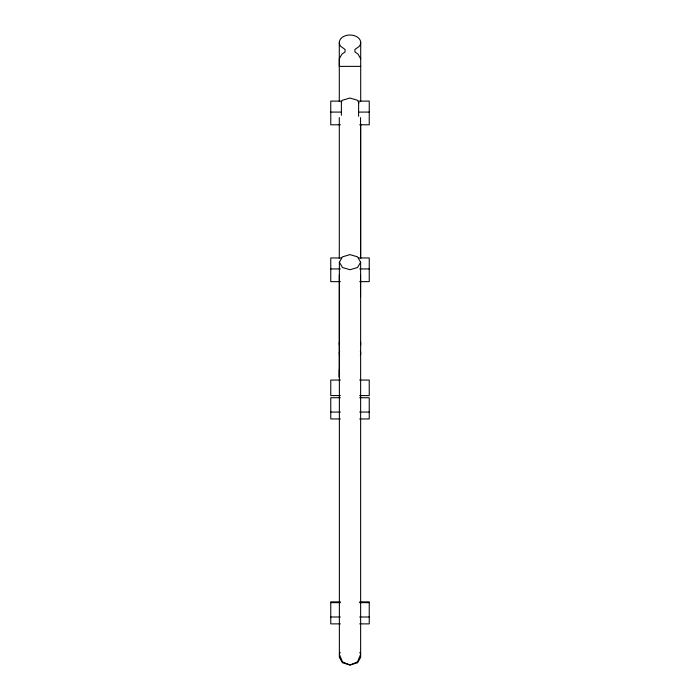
<?xml version="1.0" encoding="UTF-8"?>
<svg xmlns="http://www.w3.org/2000/svg" width="700" height="700" viewBox="0 0 700 700"><rect width="100%" height="100%" fill="white"/><g stroke="black" fill="none" stroke-linecap="round" stroke-linejoin="round"><path stroke-width="1.05" d="M339.29 377.064L339.29 369.486M340.148 652.418L339.369 654.308L342.484 661.867L350 665L357.516 662.786L360.631 657.44L360.631 262.185L357.516 256.839L350 254.625L342.484 256.839L339.369 262.185L339.369 657.44L342.484 662.786L350 665L357.516 661.867L360.631 654.308L359.852 652.418M341.364 102.025L342.405 100.249L349.921 98.035L357.438 100.249L358.995 102.918M360.631 262.185L357.516 267.523L350 269.736L342.484 267.523L339.369 262.185M360.71 66.369L339.29 66.369L339.29 58.791L341.959 54.127L345.065 51.949L345.065 49.42L340.725 46.366A10.71 7.578 0 0 1 350 35A10.71 7.578 0 0 1 359.275 46.366L354.935 49.42L354.935 51.949L358.041 54.127L360.71 58.791M330.759 112.087L341.39 112.087M358.61 112.087L369.241 112.087M340.331 124.793L330.759 124.793L330.759 101.106L341.39 101.106L341.39 115.264M359.669 124.793L369.241 124.793L369.241 101.106L358.61 101.106L358.61 116.322M341.39 257.959L330.759 257.959L330.759 281.645L340.331 281.645M358.61 257.959L369.241 257.959L369.241 281.645L359.669 281.645M330.759 268.94L340.331 268.94M359.669 268.94L369.241 268.94M340.331 380.056L330.759 380.056L330.759 395.579L340.331 395.579M359.669 380.056L369.241 380.056L369.241 395.579L359.669 395.579M340.331 397.723L330.759 397.723L330.759 418.95L340.331 418.95M359.669 397.723L369.241 397.723L369.241 418.95L359.669 418.95M330.759 412.072L340.331 412.072M359.669 412.072L369.241 412.072M340.331 601.869L330.759 601.869L330.759 623.875L340.331 623.875M359.669 601.869L369.241 601.869L369.241 623.875L359.669 623.875M330.759 602.656L340.331 602.656M359.669 602.656L369.241 602.656M330.759 617.006L340.331 617.006M359.669 617.006L369.241 617.006M360.71 42.578L360.71 101.447M360.71 124.145L360.71 258.422M360.553 117.6L360.553 258.422M360.553 274.803L360.553 296.634M339.29 42.578L339.29 101.447M339.29 117.6L339.29 258.422M339.29 274.803L339.29 377.387M339.447 345.581A10.71 10.71 0 0 1 339.447 341.898M360.553 341.898A10.71 10.71 0 0 1 360.553 345.581M360.351 351.304A10.71 7.578 0 0 1 360.351 355.224M339.649 355.224A10.71 7.578 0 0 1 339.649 351.304"/></g></svg>
